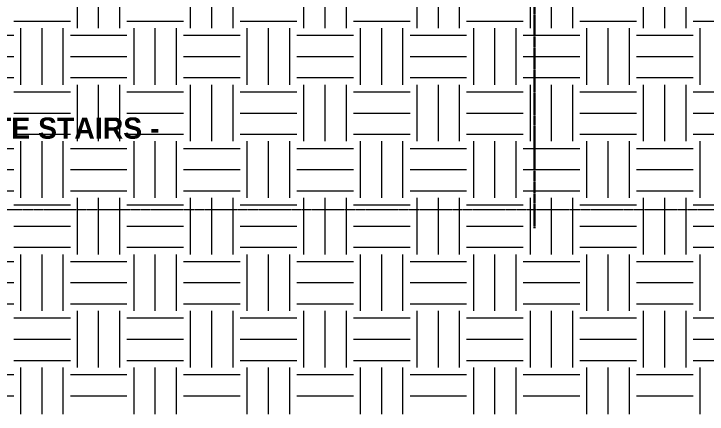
# Model space of a CAD drawing. Header units: inches. Extents: x 1822 to 8392, y -297 to 673.
# Drawn here: x 2606.6 to 2900.5, y -238.8 to -68.9 of the extents above; entities that cross this region are included whole.
import ezdxf

# ---------------------------------------------------------------- set-up
doc = ezdxf.new("R2010")
doc.units = ezdxf.units.IN
doc.header["$MEASUREMENT"] = 0
doc.linetypes.add('Grid Line 1_2_', pattern=[0.875, 0.5, -0.125, 0.125, -0.125])
doc.linetypes.add('Grid Line 1_2__2_', pattern=[0.875, 0.5, -0.125, 0.125, -0.125])
for name, color, linetype, lineweight in [('0-1', 7, 'Continuous', 5), ('A-FLOR-LEVL-4', 51, 'Grid Line 1_2_', 9), ('C-TOPO-1', 252, 'Continuous', 9), ('G-ANNO-TEXT-1', 231, 'Continuous', 9), ('S-GRID-1', 1, 'Grid Line 1_2__2_', 30)]:
    doc.layers.add(name, color=color, linetype=linetype, lineweight=lineweight)
doc.styles.add('Century Gothic_B', font='GOTHICB.TTF', dxfattribs={"height": 9})
pattern_1 = [(0, (2870.5, 0), (24, 24), [24, -24]), (0, (2870.5, 9), (24, 24), [24, -24]), (0, (2870.5, 18), (24, 24), [24, -24]), (90, (2873.5, 21), (-24, 24), [24, -24]), (90, (2882.5, 21), (-24, 24), [24, -24]), (90, (2891.5, 21), (-24, 24), [24, -24])]

# ---------------------------------------------------------------- blocks, each defined once
blk = doc.blocks.new('CTR  - Topography_rvt-1-BUILDING ELEVATION - EAST')
at = {"layer": 'C-TOPO-1'}
h = blk.add_hatch(dxfattribs=at)
h.set_pattern_fill('FP_19', color=256, style=0, pattern_type=2)
h.set_pattern_definition(pattern_1)
h.paths.add_polyline_path([(2632.32, -238.8), (2716.32, -238.8), (2716.32, -40.71), (2632.32, -42.51), (2632.32, -168)], flags=0)
h = blk.add_hatch(dxfattribs=at)
h.set_pattern_fill('FP_19', color=256, style=0, pattern_type=2)
h.set_pattern_definition(pattern_1)
h.paths.add_polyline_path([(2716.32, -238.8), (3088.32, -238.8), (3088.32, -41.87), (3086.55, -41.89), (3062.92, -41.25), (3022.83, -42.52), (2987.61, -42.63), (2919.74, -41.65), (2845.82, -39.72), (2798.34, -39.74), (2764.82, -39.72), (2755.53, -39.65), (2718.42, -40.72), (2716.32, -40.72), (2716.32, -180)], flags=0)
h = blk.add_hatch(dxfattribs=at)
h.set_pattern_fill('FP_19', color=256, style=0, pattern_type=2)
h.set_pattern_definition(pattern_1)
h.paths.add_polyline_path([(2625.66, -238.8), (2632.32, -238.8), (2632.32, -42.51), (2588.64, -43.44), (2552.26, -42.68), (2440.95, -42.68), (2360.95, -43.05), (2360.95, -238.8), (2614.89, -238.8)], flags=0)
blk = doc.blocks.new('CTR - 1st Phase - Structure_rvt-1-BUILDING ELEVATION - EAST')
at = {"layer": 'S-GRID-1'}
blk.add_line((2827.32, -159.84), (2827.32, 470.5), dxfattribs=at)

msp = doc.modelspace()

# ---------------------------------------------------------------- linework, layer by layer
at = {"layer": 'A-FLOR-LEVL-4'}
msp.add_line((1830.94838, -152), (4167.96446, -152), dxfattribs=at)

# ---------------------------------------------------------------- block references
at = {"layer": '0-1'}
for name in ['CTR - 1st Phase - Structure_rvt-1-BUILDING ELEVATION - EAST', 'CTR  - Topography_rvt-1-BUILDING ELEVATION - EAST']:
    msp.add_blockref(name, (0, 0), dxfattribs=at)

# ---------------------------------------------------------------- texts
at = {"layer": 'G-ANNO-TEXT-1', "insert": (2475.39522, -112.88751), "char_height": 9, "width": 227.553, "attachment_point": 1, "style": 'Century Gothic_B'}
msp.add_mtext("'FLOATING' CONCRETE STAIRS -", dxfattribs=at)

doc.saveas('drawing.dxf')
